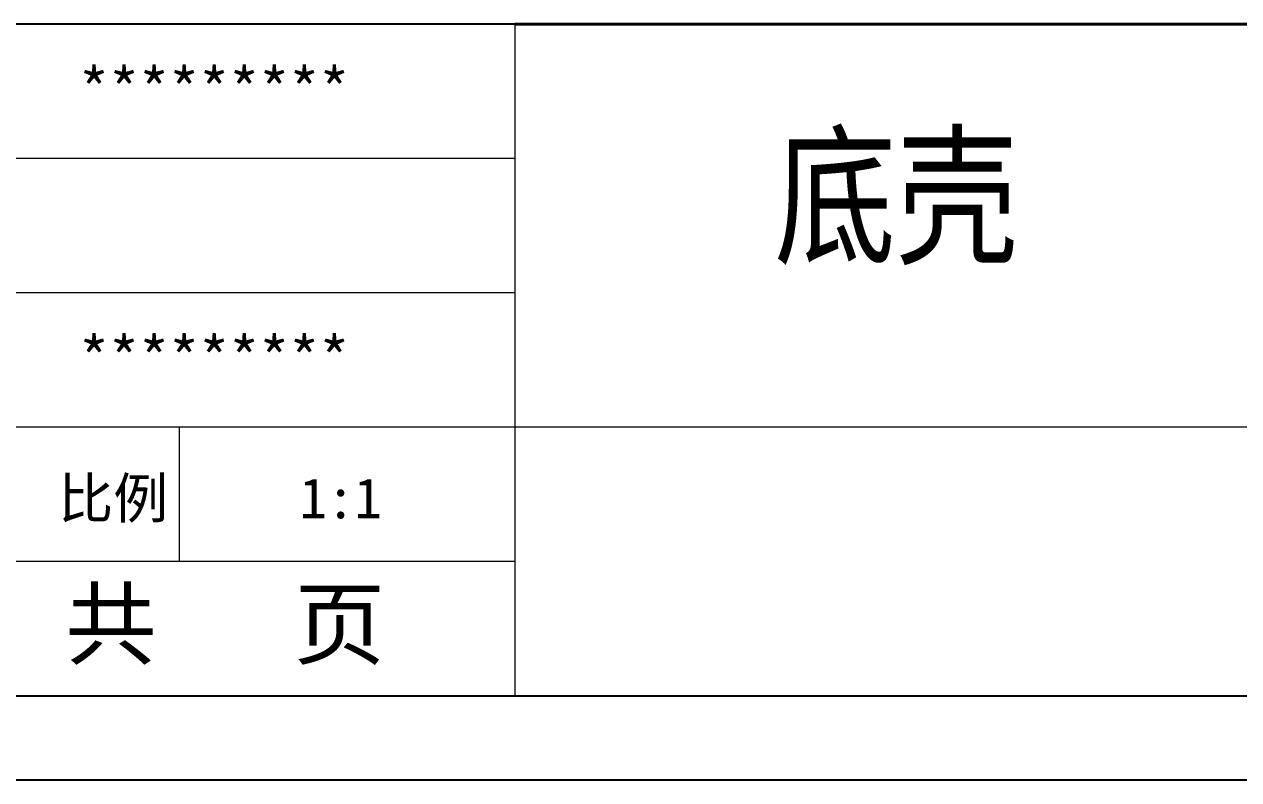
# Model space of a CAD drawing. Header units: inches. Extents: x -602 to 2189, y 557 to 1254.
# Drawn here: x -128.8 to 111.2, y 557.2 to 706.5 of the extents above; entities that cross this region are included whole.
import ezdxf

# ---------------------------------------------------------------- set-up
doc = ezdxf.new("R2010")
doc.units = ezdxf.units.IN
doc.layers.add('文字', color=81, linetype='Continuous')
doc.layers.add('粗实线', color=7, linetype='Continuous', lineweight=30)
doc.layers.add('细实线', color=3, linetype='Continuous', lineweight=9)
doc.styles.get("Standard").update_dxf_attribs({"font": 'txt', "bigfont": 'gbcbig.shx'})
doc.styles.add('宋体', font='', dxfattribs={"width": 0.8, "height": 3.5})
doc.styles.get('宋体').set_extended_font_data('SimSun')

msp = doc.modelspace()

# ---------------------------------------------------------------- linework, layer by layer
for p, q in [((-31.838, 706.5), (-230.904, 706.5)), ((-569.315, 573.789), (366.293, 573.789)), ((-602.493, 557.2), (382.882, 557.2))]:
    msp.add_line(p, q)
at = {"layer": '粗实线', "color": 7, "lineweight": 40}
msp.add_line((366.293, 706.5), (-31.838, 706.5), dxfattribs=at)
at = {"layer": '细实线', "color": 7}
for p, q in [((-31.838, 706.5), (-31.838, 573.789)), ((-31.838, 679.958), (-230.904, 679.958)), ((-31.838, 653.415), (-230.904, 653.415)), ((366.293, 626.873), (-230.904, 626.873)), ((-98.193, 626.873), (-98.193, 600.331)), ((-31.838, 600.331), (-230.904, 600.331))]:
    msp.add_line(p, q, dxfattribs=at)

# ---------------------------------------------------------------- texts
at = {"char_height": 8.72881, "width": 4961.02282, "attachment_point": 1}
for insert in [(-117.989, 697.845), (-117.989, 644.761)]:
    msp.add_mtext('{\\fSimHei|b0|i0|c134|p49;*********}', dxfattribs=dict(at, insert=insert))
at = {"layer": '文字', "color": 0, "insert": (19.404, 683.586), "char_height": 22.1184, "width": 282.77578, "attachment_point": 1, "style": '宋体'}
msp.add_mtext('底壳', dxfattribs=at)
at = {"layer": '细实线', "color": 7, "attachment_point": 1}
for s, insert, char_height, width in [('{\\fSimSun|b0|i0|c134|p54;比例}', (-122.081, 616.821), 7.96262, 34.95344), ('{\\fSimSun|b0|i0|c134|p54;1:1}', (-74.388, 616.821), 7.96262, 34.95344), ('{\\fSimSun|b0|i0|c134|p54; 共   页}', (-129.747, 594.642), 13.27104, 99.5328)]:
    msp.add_mtext(s, dxfattribs=dict(at, insert=insert, char_height=char_height, width=width))

doc.saveas('drawing.dxf')
